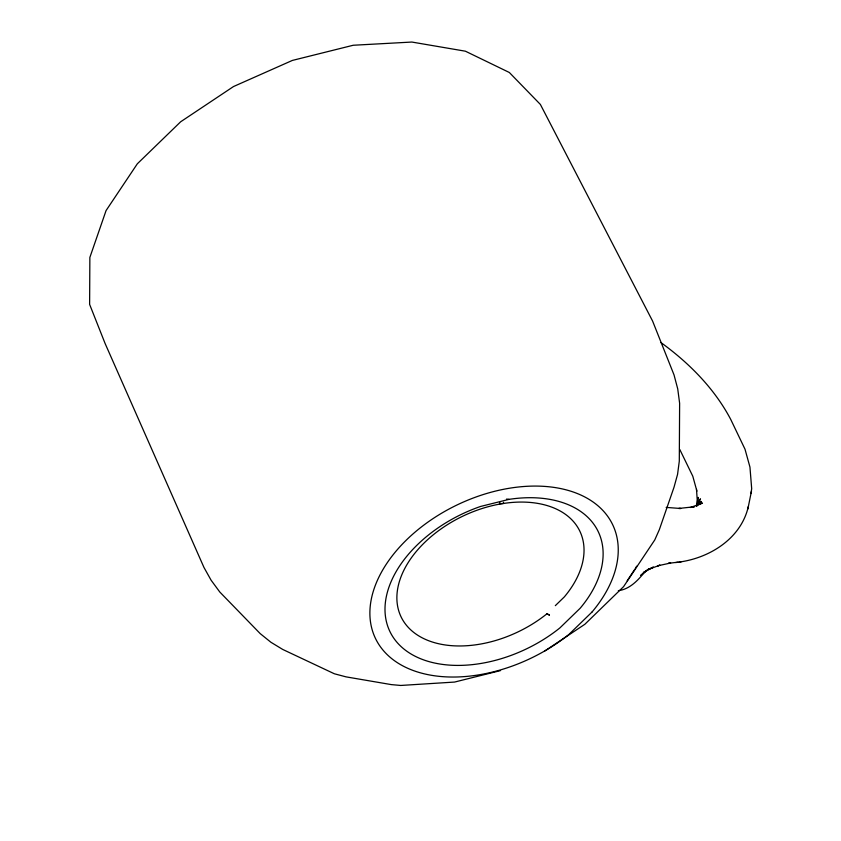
<?xml version="1.0" encoding="UTF-8"?>
<svg xmlns="http://www.w3.org/2000/svg" width="841" height="841" viewBox="0 0 841 841"><rect width="100%" height="100%" fill="white"/><g stroke="black" fill="none" stroke-linecap="round" stroke-linejoin="round"><path stroke-width="1.26" d="M750.992 493.53L751.686 488.705L749.951 467.102L745.01 449.21L730.755 419.47C714.44 388.479 689.094 362.965 660.91 342.55M679.139 562.082C709.909 557.93 741.226 538.366 748.374 506.387M696.327 506.187L698.114 497.388L697.525 504.358L696.506 489.378M747.859 508.973L751.486 491.039M503.538 502.319L503.286 503.496L499.438 503.706L499.901 502.519M696.747 506.293L700.479 498.829L696.548 505.441M635.502 568.138L636.658 566.193M634.923 569.115L627.186 580.763M555.323 605.657L564.311 596.931A99.112 64.105 -25.6 0 0 511.317 502.519A99.112 64.105 -25.6 0 0 398.96 611.533A99.112 64.105 -25.6 0 0 546.923 613.804L549.394 615.055L546.923 613.804M696.453 505.946L701.447 501.488L696.348 505.567M640.895 575.276L645.036 571.533C638.319 580.101 629.772 589.289 618.324 590.687M640.989 575.223L648.527 569.147L643.376 572.616L653.404 567.076L648.4 569.368L659.954 565.173L657.62 565.825L670.613 563.018L668.469 563.323L681.284 561.767M544.936 650.902L584.863 624.274L623.591 586.629L654.771 539.922L659.355 529.62L674.019 487.233L677.562 474.366L679.297 461.162L679.623 403.238L677.73 388.899L674.03 374.907L652.595 321.062L540.385 104.452L509.331 72.484L465.388 51.196L411.859 42.05L353.209 45.256L292.374 60.426L233.514 86.539L180.636 121.798L137.325 163.806L106.071 210.565L89.861 257.43L89.619 304.379L105.104 343.496L203.964 567.444L211.102 580.216L219.785 592.001L260.174 633.588L270.928 642.272L282.755 649.462L334.34 673.767L346.019 676.858L391.307 684.606L400.768 685.457L454.582 682.062L500.5 670.603M698.24 504.936L702.445 503.055L690.429 507.522M509.026 499.365L480.547 506.461A115.522 74.723 -25.6 0 0 393.02 637.047A115.522 74.723 -25.6 0 0 559.885 627.922L580.153 608.264A115.522 74.723 -25.6 0 0 509.026 499.365L506.587 499.049M675.743 562.576L677.867 562.261M692.217 507.07L694.403 506.755L678.803 508.458L680.674 508.5L666.146 507.396M679.78 449.472L692.795 476.227L696.916 491.176M592.085 611.964L569.01 634.356A131.532 85.078 -25.6 0 1 372.647 631.339A131.532 85.078 -25.6 0 1 521.756 486.676A131.532 85.078 -25.6 0 1 592.085 611.964"/></g></svg>
